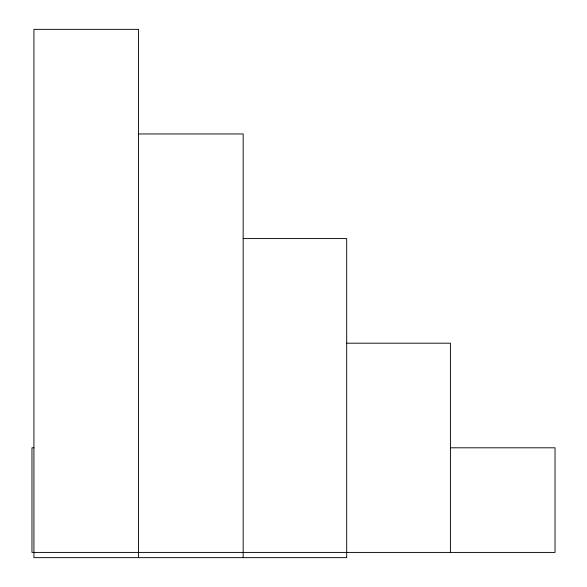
<?xml version="1.0" encoding="UTF-8"?>
<svg xmlns="http://www.w3.org/2000/svg" width="587" height="587" viewBox="0 0 587 587"><rect width="100%" height="100%" fill="white"/><g stroke="black" fill="none" stroke-linecap="round" stroke-linejoin="round"><path stroke-width="0.88" d="M138.539 133.961L243.157 133.961L243.157 557.65M243.157 238.579L346.69 238.579L346.69 557.65L33.929 557.65L33.929 29.35L138.539 29.35L138.539 557.65M346.69 343.19L450.42 343.19L450.42 552.418M33.929 447.808L31.962 447.808L31.962 552.418L555.038 552.418L555.038 447.808L450.42 447.808"/></g></svg>
